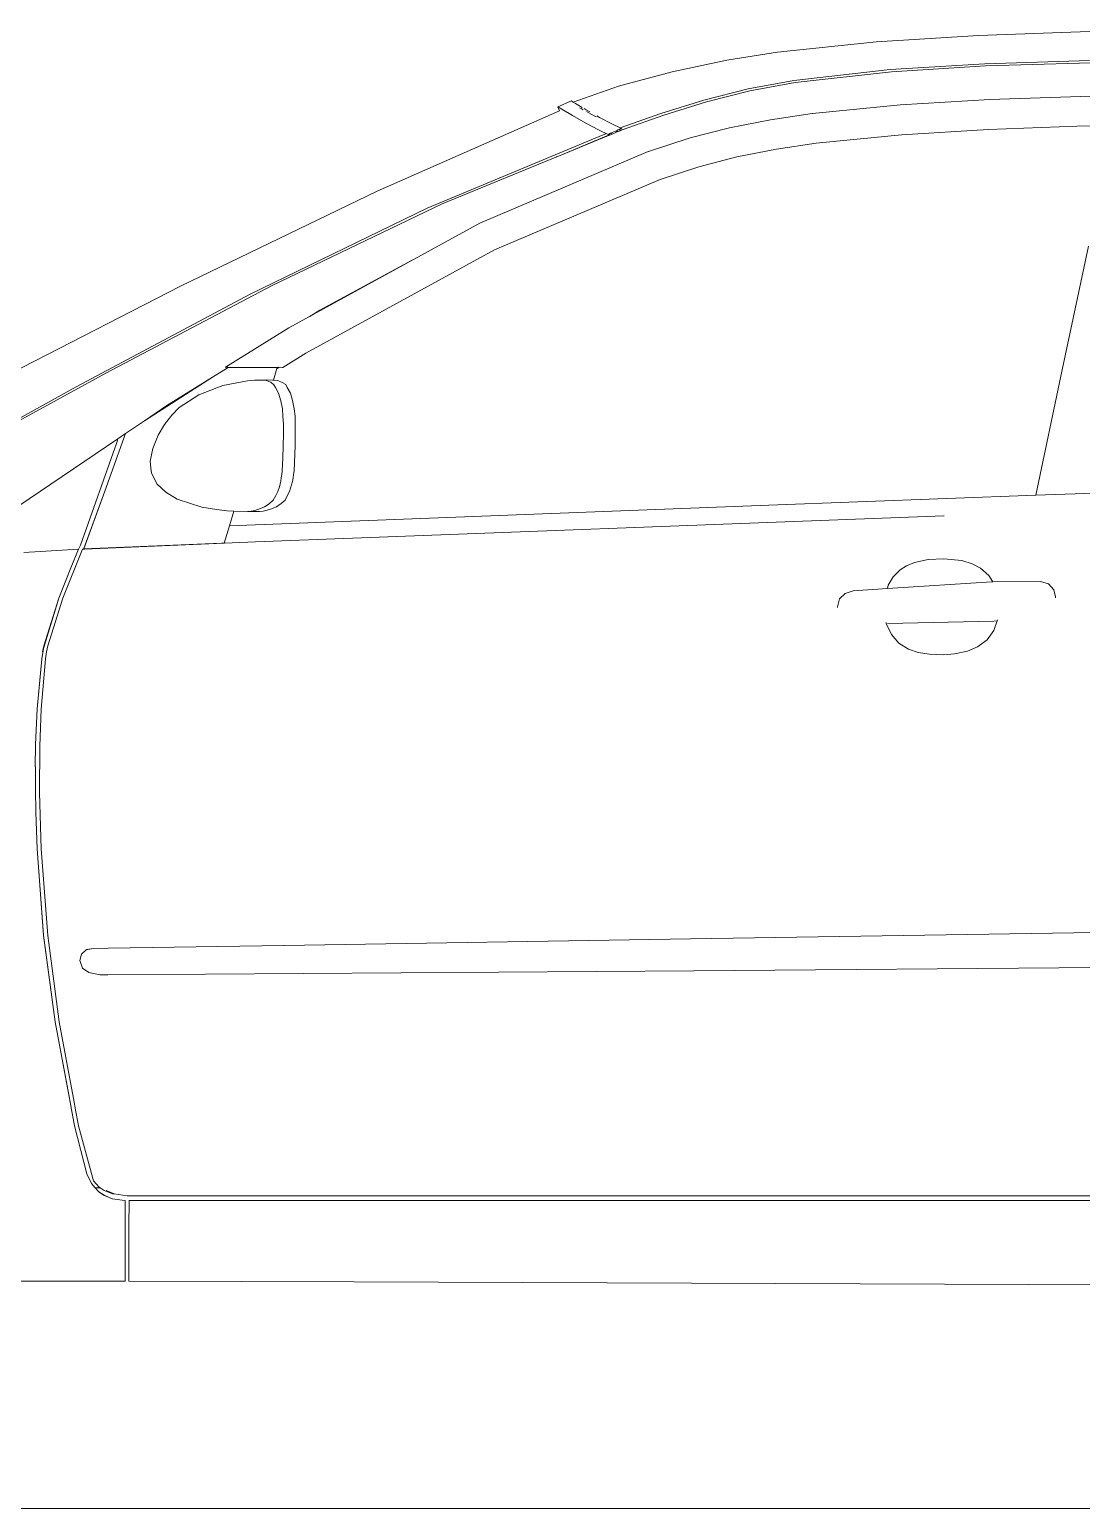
# Model space of a CAD drawing. Header units: inches. Extents: x 1944 to 3775, y -462 to 1299.
# Drawn here: x 2510.1 to 2552.9, y 1212.1 to 1272.3 of the extents above; entities that cross this region are included whole.
import ezdxf

# ---------------------------------------------------------------- set-up
doc = ezdxf.new("R2010")
doc.units = ezdxf.units.IN
doc.header["$MEASUREMENT"] = 0
doc.layers.add('CAR', color=173, linetype='Continuous', lineweight=13)

# ---------------------------------------------------------------- blocks, each defined once
blk = doc.blocks.new('A$C476D423A')
at = {"layer": 'CAR'}
for p, q in [((-3.581, 59.699), (-7.616, 59.278)), ((0.561, 59.96), (-3.581, 59.699)), ((4.7, 60.109), (0.561, 59.96)), ((8.727, 60.198), (4.7, 60.109)), ((-7.616, 59.278), (-9.675, 58.948)), ((8.567, 59.016), (4.675, 58.931)), ((-11.906, 58.478), (-14.095, 57.892)), ((-9.675, 58.948), (-11.906, 58.478)), ((-3.034, 58.567), (-6.958, 58.119)), ((-6.896, 58.038), (-2.982, 58.483)), ((0.825, 58.81), (-3.034, 58.567)), ((-2.982, 58.483), (0.856, 58.721)), ((4.675, 58.931), (0.825, 58.81)), ((0.856, 58.721), (4.684, 58.837)), ((4.684, 58.837), (8.567, 58.918)), ((-14.095, 57.892), (-15.933, 57.248)), ((-6.958, 58.119), (-8.816, 57.78)), ((-8.742, 57.7), (-6.896, 58.038)), ((-16.56, 57.058), (-16.008, 57.294)), ((-16.008, 57.294), (-15.933, 57.248)), ((-15.933, 57.248), (-15.838, 57.19)), ((-15.838, 57.19), (-15.566, 57.03)), ((-10.61, 57.329), (-12.37, 56.785)), ((-12.246, 56.711), (-10.511, 57.252)), ((-8.816, 57.78), (-10.61, 57.329)), ((-10.511, 57.252), (-8.742, 57.7)), ((1.028, 57.354), (-2.605, 57.134)), ((1.03, 57.354), (1.028, 57.354)), ((4.719, 57.477), (1.03, 57.354)), ((8.428, 57.537), (4.719, 57.477)), ((-16.491, 56.897), (-23.92, 53.625)), ((-16.491, 56.897), (-16.56, 57.058)), ((-16.39, 56.955), (-16.56, 57.058)), ((-15.963, 56.703), (-16.39, 56.955)), ((-15.415, 56.39), (-15.963, 56.703)), ((-15.68, 57.018), (-15.612, 56.98)), ((-15.612, 56.98), (-15.523, 56.931)), ((-15.483, 56.981), (-15.411, 56.938)), ((-15.411, 56.938), (-15.26, 56.853)), ((-15.392, 56.859), (-15.171, 56.737)), ((-15.171, 56.737), (-14.998, 56.642)), ((-14.975, 56.689), (-14.864, 56.626)), ((-14.864, 56.626), (-14.337, 56.342)), ((-12.37, 56.785), (-14.028, 56.201)), ((-13.943, 56.111), (-12.246, 56.711)), ((-7.901, 56.531), (-6.199, 56.776)), ((-6.199, 56.776), (-6.197, 56.776)), ((-2.607, 57.134), (-6.197, 56.776)), ((-2.605, 57.134), (-2.607, 57.134)), ((-14.883, 56.104), (-15.415, 56.39)), ((-14.505, 55.933), (-14.883, 56.104)), ((-14.41, 55.976), (-14.215, 56.063)), ((-14.144, 56.031), (-14.35, 55.947)), ((-14.337, 56.342), (-14.028, 56.201)), ((-14.215, 56.063), (-14.174, 56.082)), ((-14.144, 56.031), (-14.215, 56.063)), ((-14.174, 56.082), (-14.102, 56.114)), ((-14.1, 56.049), (-14.174, 56.082)), ((-14.1, 56.049), (-14.144, 56.031)), ((-14.102, 56.114), (-14.06, 56.133)), ((-14.021, 56.082), (-14.1, 56.049)), ((-14.06, 56.133), (-14.017, 56.152)), ((-14.06, 56.133), (-13.989, 56.095)), ((-14.028, 56.201), (-13.968, 56.174)), ((-13.989, 56.095), (-14.021, 56.082)), ((-14.017, 56.152), (-13.968, 56.174)), ((-13.989, 56.095), (-13.943, 56.111)), ((-13.968, 56.174), (-13.943, 56.111)), ((-9.566, 56.205), (-11.178, 55.79)), ((-9.566, 56.205), (-7.901, 56.531)), ((0.97, 56.136), (-2.563, 55.918)), ((4.575, 56.26), (0.97, 56.136)), ((4.575, 56.26), (6.121, 56.286)), ((-14.709, 55.914), (-21.879, 52.925)), ((-16.469, 55.078), (-14.565, 55.875)), ((-14.56, 55.861), (-16.469, 55.078)), ((-14.601, 55.959), (-14.709, 55.914)), ((-14.565, 55.875), (-14.495, 55.905)), ((-14.488, 55.891), (-14.56, 55.861)), ((-14.505, 55.933), (-14.478, 55.946)), ((-14.495, 55.905), (-14.505, 55.933)), ((-14.495, 55.905), (-14.494, 55.905)), ((-14.494, 55.905), (-14.436, 55.929)), ((-14.488, 55.891), (-14.494, 55.905)), ((-14.35, 55.947), (-14.488, 55.891)), ((-14.478, 55.946), (-14.41, 55.976)), ((-14.436, 55.929), (-14.478, 55.946)), ((-14.35, 55.947), (-14.41, 55.976)), ((-11.178, 55.79), (-12.871, 55.236)), ((-7.662, 55.332), (-6.04, 55.57)), ((-6.04, 55.57), (-2.563, 55.918)), ((-16.569, 55.037), (-21.262, 53.112)), ((-12.879, 55.233), (-19.736, 52.32)), ((-16.62, 55.015), (-16.569, 55.037)), ((-16.569, 55.037), (-16.469, 55.078)), ((-12.879, 55.233), (-12.871, 55.236)), ((-10.823, 54.614), (-9.273, 55.013)), ((-9.273, 55.013), (-7.662, 55.332)), ((-12.399, 54.102), (-10.823, 54.614)), ((-23.92, 53.625), (-31.923, 49.758)), ((-19.133, 51.236), (-12.399, 54.102)), ((-21.262, 53.112), (-28.19, 49.776)), ((-21.879, 52.925), (-29.078, 49.423)), ((-19.736, 52.32), (-27.514, 48.052)), ((-26.824, 47.021), (-19.133, 51.236)), ((3.974, 46.347), (5.048, 51.377)), ((-26.247, 48.781), (-22.516, 50.795)), ((-31.923, 49.758), (-39.987, 45.613)), ((-29.078, 49.423), (-36.161, 45.654)), ((-28.19, 49.776), (-34.958, 46.209)), ((-26.68, 48.511), (-26.247, 48.781)), ((-27.514, 48.052), (-30.093, 46.454)), ((-27.76, 46.449), (-26.824, 47.021)), ((-30.613, 46.056), (-29.982, 46.449)), ((-30.104, 46.451), (-30.093, 46.454)), ((-30.093, 46.454), (-29.975, 46.454)), ((-29.982, 46.449), (-29.975, 46.454)), ((-29.982, 46.449), (-27.978, 46.449)), ((-29.975, 46.454), (-27.981, 46.449)), ((-27.993, 46.406), (-28.138, 45.929)), ((-27.981, 46.449), (-27.993, 46.406)), ((-27.99, 46.408), (-27.993, 46.406)), ((-27.979, 46.448), (-27.99, 46.408)), ((-27.99, 46.408), (-27.922, 46.448)), ((-27.922, 46.448), (-27.979, 46.448)), ((-27.978, 46.449), (-27.92, 46.45)), ((-27.92, 46.45), (-27.922, 46.448)), ((-27.92, 46.45), (-27.774, 46.449)), ((-27.76, 46.449), (-27.774, 46.449)), ((-34.958, 46.209), (-41.713, 42.523)), ((-33.388, 44.275), (-30.613, 46.056)), ((-30.613, 46.056), (-32.472, 44.895)), ((-30.2, 45.711), (-29.188, 45.895)), ((-29.057, 45.913), (-29.188, 45.895)), ((-28.909, 45.927), (-29.057, 45.913)), ((-28.909, 45.927), (-28.437, 45.941)), ((-28.664, 45.932), (-28.909, 45.927)), ((-28.433, 45.908), (-28.664, 45.932)), ((-28.177, 45.933), (-28.437, 45.941)), ((-28.249, 45.844), (-28.433, 45.908)), ((-28.124, 45.738), (-28.249, 45.844)), ((-28.138, 45.929), (-28.177, 45.933)), ((-27.957, 45.909), (-28.138, 45.929)), ((-27.777, 45.837), (-27.957, 45.909)), ((-27.637, 45.745), (-27.777, 45.837)), ((2.9, 41.242), (3.974, 46.347)), ((-36.161, 45.654), (-41.998, 42.429)), ((-31.172, 45.328), (-31.979, 44.811)), ((-30.2, 45.711), (-31.172, 45.328)), ((-28.048, 45.629), (-28.124, 45.738)), ((-27.926, 45.405), (-28.048, 45.629)), ((-27.829, 45.088), (-27.926, 45.405)), ((-27.577, 45.633), (-27.637, 45.745)), ((-27.437, 45.397), (-27.577, 45.633)), ((-27.357, 45.093), (-27.437, 45.397)), ((-32.472, 44.895), (-33.388, 44.275)), ((-32.277, 44.508), (-31.979, 44.811)), ((-27.772, 44.764), (-27.829, 45.088)), ((-27.747, 44.468), (-27.772, 44.764)), ((-27.297, 44.765), (-27.357, 45.093)), ((-27.257, 44.465), (-27.297, 44.765)), ((-34.158, 43.753), (-33.388, 44.275)), ((-32.823, 43.684), (-32.567, 44.123)), ((-32.567, 44.123), (-32.277, 44.508)), ((-27.732, 44.123), (-27.747, 44.468)), ((-27.729, 43.737), (-27.732, 44.123)), ((-27.257, 43.253), (-27.257, 44.465)), ((-38.538, 40.786), (-34.477, 43.537)), ((-34.517, 43.389), (-35.997, 39.209)), ((-35.004, 41.408), (-34.158, 43.753)), ((-34.477, 43.537), (-34.517, 43.389)), ((-34.158, 43.753), (-34.477, 43.537)), ((-33.043, 43.152), (-32.823, 43.684)), ((-27.736, 43.259), (-27.729, 43.737)), ((-33.149, 42.627), (-33.043, 43.152)), ((-27.785, 42.235), (-27.755, 42.753)), ((-27.755, 42.753), (-27.736, 43.259)), ((-27.257, 43.253), (-27.297, 42.237)), ((-33.122, 42.343), (-33.149, 42.627)), ((-33.104, 42.152), (-33.122, 42.343)), ((-32.879, 41.714), (-33.104, 42.152)), ((-27.797, 42.091), (-27.785, 42.235)), ((-27.317, 42.089), (-27.297, 42.237)), ((-32.52, 41.363), (-32.879, 41.714)), ((-27.958, 41.397), (-27.893, 41.592)), ((-27.893, 41.592), (-27.838, 41.82)), ((-27.838, 41.82), (-27.816, 41.952)), ((-27.816, 41.952), (-27.797, 42.091)), ((-27.357, 41.809), (-27.477, 41.393)), ((-27.357, 41.809), (-27.337, 41.953)), ((-27.337, 41.953), (-27.317, 42.089)), ((-35.857, 39.069), (-35.004, 41.408)), ((-35.848, 39.065), (-35.004, 41.408)), ((-32.061, 41.089), (-32.52, 41.363)), ((-32.061, 41.089), (-31.046, 40.755)), ((-28.304, 40.896), (-28.146, 41.037)), ((-28.146, 41.037), (-28.032, 41.238)), ((-28.032, 41.238), (-27.958, 41.397)), ((-27.817, 40.901), (-27.657, 41.041)), ((-27.657, 41.041), (-27.557, 41.241)), ((-27.557, 41.241), (-27.477, 41.393)), ((2.9, 41.242), (-7.969, 40.838)), ((2.9, 41.242), (5.69, 41.346)), ((-31.046, 40.755), (-30.455, 40.669)), ((-30.455, 40.669), (-30.015, 40.606)), ((-30.015, 40.606), (-29.744, 40.599)), ((-29.925, 39.998), (-7.97, 40.838)), ((-29.925, 39.998), (-29.744, 40.599)), ((-29.744, 40.599), (-29.186, 40.584)), ((-29.186, 40.584), (-29.039, 40.594)), ((-29.186, 40.584), (-28.697, 40.585)), ((-29.039, 40.594), (-28.887, 40.624)), ((-28.887, 40.624), (-28.735, 40.671)), ((-0.842, 40.408), (-28.863, 39.347)), ((-28.735, 40.671), (-28.506, 40.771)), ((-28.697, 40.585), (-28.557, 40.593)), ((-28.557, 40.593), (-28.397, 40.629)), ((-28.506, 40.771), (-28.304, 40.896)), ((-28.397, 40.629), (-28.257, 40.677)), ((-28.257, 40.677), (-28.017, 40.773)), ((-28.017, 40.773), (-27.817, 40.901)), ((-7.97, 40.838), (-7.969, 40.838)), ((-0.842, 40.408), (-0.837, 40.407)), ((-29.925, 39.998), (-30.138, 39.295)), ((-35.997, 39.209), (-36.073, 39.046)), ((-30.253, 39.291), (-35.848, 39.065)), ((-28.865, 39.346), (-35.833, 39.046)), ((-30.253, 39.291), (-35.829, 39.053)), ((-30.157, 39.295), (-30.253, 39.291)), ((-30.157, 39.295), (-30.157, 39.292)), ((-30.138, 39.295), (-30.157, 39.295)), ((-30.138, 39.294), (-30.138, 39.295)), ((-28.863, 39.347), (-28.865, 39.346)), ((-36.073, 39.046), (-38.298, 38.917)), ((-36.714, 37.049), (-35.913, 39.046)), ((-36.378, 38.284), (-36.069, 39.049)), ((-36.378, 38.284), (-36.073, 39.046)), ((-36.069, 39.049), (-36.073, 39.046)), ((-35.829, 39.053), (-35.913, 39.046)), ((-35.833, 39.046), (-35.913, 39.046)), ((-35.848, 39.065), (-35.857, 39.069)), ((-2.036, 38.507), (-1.477, 38.629)), ((-1.477, 38.629), (-0.848, 38.66)), ((-0.848, 38.66), (-0.11, 38.583)), ((-0.11, 38.583), (0.314, 38.45)), ((-36.378, 38.284), (-36.874, 37.049)), ((-2.906, 37.916), (-2.623, 38.202)), ((-2.623, 38.202), (-2.368, 38.372)), ((-2.368, 38.372), (-2.036, 38.507)), ((0.314, 38.45), (0.652, 38.268)), ((0.652, 38.268), (0.993, 37.972)), ((0.993, 37.972), (1.148, 37.725)), ((-4.866, 37.245), (-4.536, 37.348)), ((-4.536, 37.348), (-3.141, 37.441)), ((-3.141, 37.441), (1.115, 37.725)), ((-3.141, 37.441), (-3.108, 37.58)), ((-3.108, 37.58), (-2.906, 37.916)), ((1.115, 37.725), (1.148, 37.725)), ((1.148, 37.725), (3.092, 37.738)), ((3.092, 37.738), (3.415, 37.635)), ((3.415, 37.635), (3.629, 37.388)), ((3.629, 37.388), (3.703, 37.101)), ((-37.502, 35), (-36.874, 37.049)), ((-37.485, 35.113), (-36.874, 37.049)), ((-37.325, 35.113), (-36.714, 37.049)), ((-5.171, 36.702), (-5.088, 37.024)), ((-5.088, 37.024), (-4.866, 37.245)), ((3.704, 37.073), (3.703, 37.101)), ((-5.171, 36.702), (-5.17, 36.668)), ((-3.133, 36.026), (1.187, 36.122)), ((1.187, 36.122), (1.286, 36.131)), ((1.336, 36.167), (1.189, 35.735)), ((-3.188, 36.027), (-3.192, 36.059)), ((-2.982, 35.573), (-3.188, 36.027)), ((-2.679, 35.228), (-2.982, 35.573)), ((1.189, 35.735), (0.918, 35.356)), ((-37.502, 35), (-37.568, 34.587)), ((-37.541, 34.869), (-37.485, 35.113)), ((-37.502, 35), (-37.485, 35.113)), ((-37.381, 34.869), (-37.325, 35.113)), ((-2.285, 34.981), (-2.679, 35.228)), ((-1.886, 34.846), (-2.285, 34.981)), ((0.524, 35.071), (0.115, 34.898)), ((0.918, 35.356), (0.524, 35.071)), ((-37.76, 32.546), (-37.571, 34.565)), ((-37.757, 32.545), (-37.568, 34.587)), ((-37.587, 32.53), (-37.411, 34.581)), ((-37.571, 34.565), (-37.568, 34.587)), ((-37.411, 34.581), (-37.381, 34.869)), ((-1.433, 34.773), (-1.886, 34.846)), ((-0.859, 34.749), (-1.433, 34.773)), ((-0.407, 34.781), (-0.859, 34.749)), ((0.115, 34.898), (-0.407, 34.781)), ((-37.829, 31.099), (-37.76, 32.546)), ((-37.829, 31.099), (-37.757, 32.545)), ((-37.646, 31.031), (-37.587, 32.53)), ((-37.83, 30.187), (-37.829, 31.097)), ((-37.829, 31.097), (-37.829, 31.099)), ((-37.659, 29.143), (-37.646, 31.031)), ((-37.829, 30.185), (-37.83, 30.187)), ((-37.829, 30.185), (-37.822, 29.297)), ((-37.803, 28.346), (-37.822, 29.297)), ((-37.597, 26.849), (-37.659, 29.143)), ((-37.757, 26.849), (-37.803, 28.346)), ((-37.496, 23.326), (-37.757, 26.849)), ((-37.493, 23.329), (-37.757, 26.849)), ((-37.325, 23.327), (-37.597, 26.849)), ((-37.022, 19.812), (-37.496, 23.326)), ((-37.022, 19.812), (-37.493, 23.329)), ((-36.857, 19.813), (-37.325, 23.327)), ((-27.709, 22.921), (-34.869, 22.813)), ((-27.706, 22.921), (-27.709, 22.921)), ((-11.159, 23.193), (-27.706, 22.921)), ((-11.157, 23.193), (-11.159, 23.193)), ((5.315, 23.449), (-11.157, 23.193)), ((-35.955, 22.558), (-36.014, 22.31)), ((-36.014, 22.31), (-36.013, 22.306)), ((-36.013, 22.306), (-35.906, 21.998)), ((-35.764, 22.739), (-35.955, 22.558)), ((-35.462, 22.788), (-35.764, 22.739)), ((-35.462, 22.788), (-35.745, 22.748)), ((-34.869, 22.813), (-35.462, 22.788)), ((-35.906, 21.998), (-35.909, 22.001)), ((-35.906, 21.998), (-35.646, 21.82)), ((-35.646, 21.82), (-35.198, 21.717)), ((-35.198, 21.717), (-34.877, 21.721)), ((-34.877, 21.721), (-11.021, 21.889)), ((-11.021, 21.889), (-11.016, 21.889)), ((-11.016, 21.889), (5.489, 22.025)), ((-37.021, 19.809), (-37.022, 19.812)), ((-37.021, 19.809), (-36.449, 16.773)), ((-36.437, 16.689), (-37.021, 19.809)), ((-36.277, 16.689), (-36.857, 19.813)), ((-36.304, 15.939), (-36.449, 16.773)), ((-36.343, 16.153), (-36.437, 16.689)), ((-36.182, 16.149), (-36.277, 16.689)), ((-36.304, 15.939), (-36.343, 16.153)), ((-36.304, 15.939), (-36.252, 15.649)), ((-36.092, 15.649), (-36.182, 16.149)), ((-36.233, 15.568), (-36.252, 15.649)), ((-36.233, 15.568), (-35.739, 13.615)), ((-36.073, 15.569), (-36.092, 15.649)), ((-35.457, 13.331), (-36.073, 15.569)), ((-35.545, 13.227), (-35.739, 13.615)), ((-35.242, 13.088), (-35.457, 13.331)), ((-35.39, 13.054), (-35.545, 13.227)), ((-35.19, 13.054), (-35.39, 13.054)), ((-35.242, 12.888), (-35.39, 13.054)), ((-35.19, 13.054), (-35.242, 13.088)), ((-35.025, 12.745), (-35.242, 12.888)), ((-35.025, 12.749), (-35.242, 12.888)), ((-35.025, 12.945), (-35.19, 13.054)), ((-34.694, 12.806), (-35.025, 12.945)), ((-34.697, 12.609), (-35.025, 12.749)), ((-34.694, 12.606), (-35.025, 12.745)), ((-34.945, 12.945), (-34.614, 12.806)), ((-34.694, 12.806), (-34.614, 12.806)), ((-34.614, 12.806), (-34.091, 12.729)), ((6.836, 12.725), (-34.091, 12.729)), ((-34.292, 12.547), (-34.697, 12.609)), ((-34.292, 12.547), (-34.694, 12.606)), ((-34.177, 12.529), (-34.292, 12.547)), ((-34.177, 11.466), (-34.171, 12.529)), ((-34.177, 12.529), (-34.171, 12.529)), ((-34.011, 12.529), (-34.017, 11.466)), ((-34.017, 12.529), (6.963, 12.529)), ((-34.177, 9.249), (-34.177, 11.466)), ((-34.017, 9.249), (-34.017, 11.466)), ((-39.117, 9.249), (-34.177, 9.249)), ((-34.017, 9.249), (-24.853, 9.23)), ((-24.853, 9.23), (7.843, 9.092))]:
    blk.add_line(p, q, dxfattribs=at)

msp = doc.modelspace()

# ---------------------------------------------------------------- linework, layer by layer
at = {"layer": 'CAR'}
msp.add_line((2001.69, 1212.071), (3554.696, 1212.071), dxfattribs=at)

# ---------------------------------------------------------------- block references
msp.add_blockref('A$C476D423A', (2548.174, 1212.071), dxfattribs=at)

doc.saveas('drawing.dxf')
